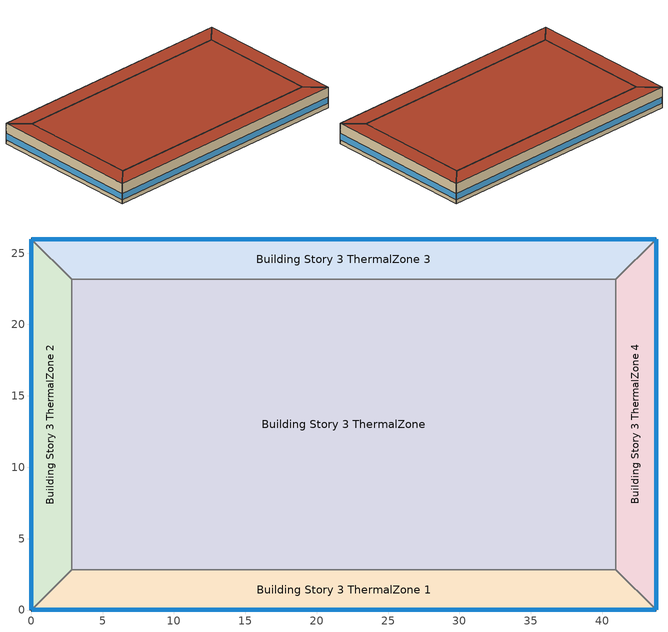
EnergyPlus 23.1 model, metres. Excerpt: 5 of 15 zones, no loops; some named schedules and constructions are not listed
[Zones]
Building Story 3 ThermalZone
 floor adiabatic (Typical Interior Ceiling): 40.97,2.83 2.83,2.83 2.83,23.16 40.97,23.16 z7.2
 wall adiabatic (Typical Interior Wall): 2.83,2.83 40.97,2.83 40.97,23.16 2.83,23.16 2.83,2.83 z7.2:10.8
 roof outside (Typical IEAD Roof R-31.25): 40.97,23.16 2.83,23.16 2.83,2.83 40.97,2.83 z10.8
Building Story 3 ThermalZone 1
 floor adiabatic (Typical Interior Ceiling): 43.79,0 0,0 2.83,2.83 40.97,2.83 z7.2
 wall outside (Typical Insulated Steel Framed Exterior Wall R-20.41): 0,0 43.79,0 z7.2:10.8
 wall adiabatic (Typical Interior Wall): 43.79,0 40.97,2.83 2.83,2.83 0,0 z7.2:10.8
 window (U 0.48 SHGC 0.40 Dbl Ref-D Clr 6mm/13mm): 0.03,0 43.77,0 z7.96:9.04
 roof outside (Typical IEAD Roof R-31.25): 40.97,2.83 2.83,2.83 0,0 43.79,0 z10.8
Building Story 3 ThermalZone 2
 floor adiabatic (Typical Interior Ceiling): 0,0 0,25.99 2.83,23.16 2.83,2.83 z7.2
 wall outside (Typical Insulated Steel Framed Exterior Wall R-20.41): 0,25.99 0,0 z7.2:10.8
 wall adiabatic (Typical Interior Wall): 0,0 2.83,2.83 2.83,23.16 0,25.99 z7.2:10.8
 window (U 0.48 SHGC 0.40 Dbl Ref-D Clr 6mm/13mm): 0,25.96 0,0.03 z7.96:9.04
 roof outside (Typical IEAD Roof R-31.25): 2.83,2.83 2.83,23.16 0,25.99 0,0 z10.8
Building Story 3 ThermalZone 3
 floor adiabatic (Typical Interior Ceiling): 0,25.99 43.79,25.99 40.97,23.16 2.83,23.16 z7.2
 wall outside (Typical Insulated Steel Framed Exterior Wall R-20.41): 43.79,25.99 0,25.99 z7.2:10.8
 wall adiabatic (Typical Interior Wall): 0,25.99 2.83,23.16 40.97,23.16 43.79,25.99 z7.2:10.8
 window (U 0.48 SHGC 0.40 Dbl Ref-D Clr 6mm/13mm): 43.77,25.99 0.03,25.99 z7.96:9.04
 roof outside (Typical IEAD Roof R-31.25): 2.83,23.16 40.97,23.16 43.79,25.99 0,25.99 z10.8
Building Story 3 ThermalZone 4
 floor adiabatic (Typical Interior Ceiling): 43.79,25.99 43.79,0 40.97,2.83 40.97,23.16 z7.2
 wall outside (Typical Insulated Steel Framed Exterior Wall R-20.41): 43.79,0 43.79,25.99 z7.2:10.8
 wall adiabatic (Typical Interior Wall): 43.79,25.99 40.97,23.16 40.97,2.83 43.79,0 z7.2:10.8
 window (U 0.48 SHGC 0.40 Dbl Ref-D Clr 6mm/13mm): 43.79,0.03 43.79,25.96 z7.96:9.04
 roof outside (Typical IEAD Roof R-31.25): 40.97,23.16 40.97,2.83 43.79,0 43.79,25.99 z10.8
[Schedule:Week:Daily]
SchoolSecondary BLDG_LIGHT_BATH_SCH_2013 Week Rule - Jan1-Jan1: SchoolSecondary BLDG_LIGHT_BATH_SCH_2013 Wknd Day, SchoolSecondary BLDG_LIGHT_BATH_SCH_2013 Wknd Day, SchoolSecondary BLDG_LIGHT_BATH_SCH_2013 Wknd Day, SchoolSecondary BLDG_LIGHT_BATH_SCH_2013 Wknd Day, SchoolSecondary BLDG_LIGHT_BATH_SCH_2013 Wknd Day, SchoolSecondary BLDG_LIGHT_BATH_SCH_2013 Wknd Day, SchoolSecondary BLDG_LIGHT_BATH_SCH_2013 Wknd Day, SchoolSecondary BLDG_LIGHT_BATH_SCH_2013 Default, SchoolSecondary BLDG_LIGHT_BATH_SCH_2013 Summer Design Day, SchoolSecondary BLDG_LIGHT_BATH_SCH_2013 Winter Design Day, SchoolSecondary BLDG_LIGHT_BATH_SCH_2013 Default, SchoolSecondary BLDG_LIGHT_BATH_SCH_2013 Default
SchoolSecondary BLDG_LIGHT_BATH_SCH_2013 Week Rule - Jan2-Jun25: SchoolSecondary BLDG_LIGHT_BATH_SCH_2013 Wknd Day, SchoolSecondary BLDG_LIGHT_BATH_SCH_2013 Wkdy Day, SchoolSecondary BLDG_LIGHT_BATH_SCH_2013 Wkdy Day, SchoolSecondary BLDG_LIGHT_BATH_SCH_2013 Wkdy Day, SchoolSecondary BLDG_LIGHT_BATH_SCH_2013 Wkdy Day, SchoolSecondary BLDG_LIGHT_BATH_SCH_2013 Wkdy Day, SchoolSecondary BLDG_LIGHT_BATH_SCH_2013 Wknd Day, SchoolSecondary BLDG_LIGHT_BATH_SCH_2013 Default, SchoolSecondary BLDG_LIGHT_BATH_SCH_2013 Summer Design Day, SchoolSecondary BLDG_LIGHT_BATH_SCH_2013 Winter Design Day, SchoolSecondary BLDG_LIGHT_BATH_SCH_2013 Default, SchoolSecondary BLDG_LIGHT_BATH_SCH_2013 Default
SchoolSecondary BLDG_LIGHT_BATH_SCH_2013 Week Rule - Jun26-Jul2: SchoolSecondary BLDG_LIGHT_BATH_SCH_2013 Wknd Day, SchoolSecondary BLDG_LIGHT_BATH_SCH_2013 Wkdy Day, SchoolSecondary BLDG_LIGHT_BATH_SCH_2013 Wkdy Day, SchoolSecondary BLDG_LIGHT_BATH_SCH_2013 Wkdy Day, SchoolSecondary BLDG_LIGHT_BATH_SCH_2013 Wkdy Day, SchoolSecondary BLDG_LIGHT_BATH_SCH_2013 Wkdy Day 1, SchoolSecondary BLDG_LIGHT_BATH_SCH_2013 Wknd Day 1, SchoolSecondary BLDG_LIGHT_BATH_SCH_2013 Default, SchoolSecondary BLDG_LIGHT_BATH_SCH_2013 Summer Design Day, SchoolSecondary BLDG_LIGHT_BATH_SCH_2013 Winter Design Day, SchoolSecondary BLDG_LIGHT_BATH_SCH_2013 Default, SchoolSecondary BLDG_LIGHT_BATH_SCH_2013 Default
SchoolSecondary BLDG_LIGHT_BATH_SCH_2013 Week Rule - Jul3-Aug27: SchoolSecondary BLDG_LIGHT_BATH_SCH_2013 Wknd Day 1, SchoolSecondary BLDG_LIGHT_BATH_SCH_2013 Wkdy Day 1, SchoolSecondary BLDG_LIGHT_BATH_SCH_2013 Wkdy Day 1, SchoolSecondary BLDG_LIGHT_BATH_SCH_2013 Wkdy Day 1, SchoolSecondary BLDG_LIGHT_BATH_SCH_2013 Wkdy Day 1, SchoolSecondary BLDG_LIGHT_BATH_SCH_2013 Wkdy Day 1, SchoolSecondary BLDG_LIGHT_BATH_SCH_2013 Wknd Day 1, SchoolSecondary BLDG_LIGHT_BATH_SCH_2013 Default, SchoolSecondary BLDG_LIGHT_BATH_SCH_2013 Summer Design Day, SchoolSecondary BLDG_LIGHT_BATH_SCH_2013 Winter Design Day, SchoolSecondary BLDG_LIGHT_BATH_SCH_2013 Default, SchoolSecondary BLDG_LIGHT_BATH_SCH_2013 Default
SchoolSecondary BLDG_LIGHT_BATH_SCH_2013 Week Rule - Aug28-Sep3: SchoolSecondary BLDG_LIGHT_BATH_SCH_2013 Wknd Day 1, SchoolSecondary BLDG_LIGHT_BATH_SCH_2013 Wkdy Day 1, SchoolSecondary BLDG_LIGHT_BATH_SCH_2013 Wkdy Day 1, SchoolSecondary BLDG_LIGHT_BATH_SCH_2013 Wkdy Day 1, SchoolSecondary BLDG_LIGHT_BATH_SCH_2013 Wkdy Day 2, SchoolSecondary BLDG_LIGHT_BATH_SCH_2013 Wkdy Day 2, SchoolSecondary BLDG_LIGHT_BATH_SCH_2013 Default, SchoolSecondary BLDG_LIGHT_BATH_SCH_2013 Default, SchoolSecondary BLDG_LIGHT_BATH_SCH_2013 Summer Design Day, SchoolSecondary BLDG_LIGHT_BATH_SCH_2013 Winter Design Day, SchoolSecondary BLDG_LIGHT_BATH_SCH_2013 Default, SchoolSecondary BLDG_LIGHT_BATH_SCH_2013 Default
SchoolSecondary BLDG_LIGHT_BATH_SCH_2013 Week Rule - Sep4-Dec31: SchoolSecondary BLDG_LIGHT_BATH_SCH_2013 Default, SchoolSecondary BLDG_LIGHT_BATH_SCH_2013 Wkdy Day 2, SchoolSecondary BLDG_LIGHT_BATH_SCH_2013 Wkdy Day 2, SchoolSecondary BLDG_LIGHT_BATH_SCH_2013 Wkdy Day 2, SchoolSecondary BLDG_LIGHT_BATH_SCH_2013 Wkdy Day 2, SchoolSecondary BLDG_LIGHT_BATH_SCH_2013 Wkdy Day 2, SchoolSecondary BLDG_LIGHT_BATH_SCH_2013 Default, SchoolSecondary BLDG_LIGHT_BATH_SCH_2013 Default, SchoolSecondary BLDG_LIGHT_BATH_SCH_2013 Summer Design Day, SchoolSecondary BLDG_LIGHT_BATH_SCH_2013 Winter Design Day, SchoolSecondary BLDG_LIGHT_BATH_SCH_2013 Default, SchoolSecondary BLDG_LIGHT_BATH_SCH_2013 Default
SchoolSecondary BLDG_OCC_SCH_Auditorium Week Rule - Jan1-Jan1: SchoolSecondary BLDG_OCC_SCH_Auditorium Wknd Day, SchoolSecondary BLDG_OCC_SCH_Auditorium Wknd Day, SchoolSecondary BLDG_OCC_SCH_Auditorium Wknd Day, SchoolSecondary BLDG_OCC_SCH_Auditorium Wknd Day, SchoolSecondary BLDG_OCC_SCH_Auditorium Wknd Day, SchoolSecondary BLDG_OCC_SCH_Auditorium Wknd Day, SchoolSecondary BLDG_OCC_SCH_Auditorium Wknd Day, SchoolSecondary BLDG_OCC_SCH_Auditorium Default, SchoolSecondary BLDG_OCC_SCH_Auditorium Summer Design Day, SchoolSecondary BLDG_OCC_SCH_Auditorium Winter Design Day, SchoolSecondary BLDG_OCC_SCH_Auditorium Default, SchoolSecondary BLDG_OCC_SCH_Auditorium Default
SchoolSecondary BLDG_OCC_SCH_Auditorium Week Rule - Jan2-Jun25: SchoolSecondary BLDG_OCC_SCH_Auditorium Wknd Day, SchoolSecondary BLDG_OCC_SCH_Auditorium Wkdy|SmrDsn Day, SchoolSecondary BLDG_OCC_SCH_Auditorium Wkdy|SmrDsn Day, SchoolSecondary BLDG_OCC_SCH_Auditorium Wkdy|SmrDsn Day, SchoolSecondary BLDG_OCC_SCH_Auditorium Wkdy|SmrDsn Day, SchoolSecondary BLDG_OCC_SCH_Auditorium Wkdy|SmrDsn Day, SchoolSecondary BLDG_OCC_SCH_Auditorium Wknd Day, SchoolSecondary BLDG_OCC_SCH_Auditorium Default, SchoolSecondary BLDG_OCC_SCH_Auditorium Summer Design Day, SchoolSecondary BLDG_OCC_SCH_Auditorium Winter Design Day, SchoolSecondary BLDG_OCC_SCH_Auditorium Default, SchoolSecondary BLDG_OCC_SCH_Auditorium Default
SchoolSecondary BLDG_OCC_SCH_Auditorium Week Rule - Jun26-Jul2: SchoolSecondary BLDG_OCC_SCH_Auditorium Wknd Day, SchoolSecondary BLDG_OCC_SCH_Auditorium Wkdy|SmrDsn Day, SchoolSecondary BLDG_OCC_SCH_Auditorium Wkdy|SmrDsn Day, SchoolSecondary BLDG_OCC_SCH_Auditorium Wkdy|SmrDsn Day, SchoolSecondary BLDG_OCC_SCH_Auditorium Wkdy|SmrDsn Day, SchoolSecondary BLDG_OCC_SCH_Auditorium Wkdy|SmrDsn Day 1, SchoolSecondary BLDG_OCC_SCH_Auditorium Wknd Day 1, SchoolSecondary BLDG_OCC_SCH_Auditorium Default, SchoolSecondary BLDG_OCC_SCH_Auditorium Summer Design Day, SchoolSecondary BLDG_OCC_SCH_Auditorium Winter Design Day, SchoolSecondary BLDG_OCC_SCH_Auditorium Default, SchoolSecondary BLDG_OCC_SCH_Auditorium Default
SchoolSecondary BLDG_OCC_SCH_Auditorium Week Rule - Jul3-Aug27: SchoolSecondary BLDG_OCC_SCH_Auditorium Wknd Day 1, SchoolSecondary BLDG_OCC_SCH_Auditorium Wkdy|SmrDsn Day 1, SchoolSecondary BLDG_OCC_SCH_Auditorium Wkdy|SmrDsn Day 1, SchoolSecondary BLDG_OCC_SCH_Auditorium Wkdy|SmrDsn Day 1, SchoolSecondary BLDG_OCC_SCH_Auditorium Wkdy|SmrDsn Day 1, SchoolSecondary BLDG_OCC_SCH_Auditorium Wkdy|SmrDsn Day 1, SchoolSecondary BLDG_OCC_SCH_Auditorium Wknd Day 1, SchoolSecondary BLDG_OCC_SCH_Auditorium Default, SchoolSecondary BLDG_OCC_SCH_Auditorium Summer Design Day, SchoolSecondary BLDG_OCC_SCH_Auditorium Winter Design Day, SchoolSecondary BLDG_OCC_SCH_Auditorium Default, SchoolSecondary BLDG_OCC_SCH_Auditorium Default
SchoolSecondary BLDG_OCC_SCH_Auditorium Week Rule - Aug28-Sep3: SchoolSecondary BLDG_OCC_SCH_Auditorium Wknd Day 1, SchoolSecondary BLDG_OCC_SCH_Auditorium Wkdy|SmrDsn Day 1, SchoolSecondary BLDG_OCC_SCH_Auditorium Wkdy|SmrDsn Day 1, SchoolSecondary BLDG_OCC_SCH_Auditorium Wkdy|SmrDsn Day 1, SchoolSecondary BLDG_OCC_SCH_Auditorium Wkdy|SmrDsn Day 2, SchoolSecondary BLDG_OCC_SCH_Auditorium Wkdy|SmrDsn Day 2, SchoolSecondary BLDG_OCC_SCH_Auditorium Default, SchoolSecondary BLDG_OCC_SCH_Auditorium Default, SchoolSecondary BLDG_OCC_SCH_Auditorium Summer Design Day, SchoolSecondary BLDG_OCC_SCH_Auditorium Winter Design Day, SchoolSecondary BLDG_OCC_SCH_Auditorium Default, SchoolSecondary BLDG_OCC_SCH_Auditorium Default
SchoolSecondary BLDG_OCC_SCH_Auditorium Week Rule - Sep4-Dec31: SchoolSecondary BLDG_OCC_SCH_Auditorium Default, SchoolSecondary BLDG_OCC_SCH_Auditorium Wkdy|SmrDsn Day 2, SchoolSecondary BLDG_OCC_SCH_Auditorium Wkdy|SmrDsn Day 2, SchoolSecondary BLDG_OCC_SCH_Auditorium Wkdy|SmrDsn Day 2, SchoolSecondary BLDG_OCC_SCH_Auditorium Wkdy|SmrDsn Day 2, SchoolSecondary BLDG_OCC_SCH_Auditorium Wkdy|SmrDsn Day 2, SchoolSecondary BLDG_OCC_SCH_Auditorium Default, SchoolSecondary BLDG_OCC_SCH_Auditorium Default, SchoolSecondary BLDG_OCC_SCH_Auditorium Summer Design Day, SchoolSecondary BLDG_OCC_SCH_Auditorium Winter Design Day, SchoolSecondary BLDG_OCC_SCH_Auditorium Default, SchoolSecondary BLDG_OCC_SCH_Auditorium Default
SchoolSecondary ACTIVITY_SCH Week Rule - Jan1-Dec31: SchoolSecondary ACTIVITY_SCH Default, SchoolSecondary ACTIVITY_SCH Default, SchoolSecondary ACTIVITY_SCH Default, SchoolSecondary ACTIVITY_SCH Default, SchoolSecondary ACTIVITY_SCH Default, SchoolSecondary ACTIVITY_SCH Default, SchoolSecondary ACTIVITY_SCH Default, SchoolSecondary ACTIVITY_SCH Default, SchoolSecondary ACTIVITY_SCH Summer Design Day, SchoolSecondary ACTIVITY_SCH Winter Design Day, SchoolSecondary ACTIVITY_SCH Default, SchoolSecondary ACTIVITY_SCH Default
SchoolSecondary BLDG_OCC_SCH_Cafeteria Week Rule - Jan1-Jan1: SchoolSecondary BLDG_OCC_SCH_Cafeteria Wknd Day, SchoolSecondary BLDG_OCC_SCH_Cafeteria Wknd Day, SchoolSecondary BLDG_OCC_SCH_Cafeteria Wknd Day, SchoolSecondary BLDG_OCC_SCH_Cafeteria Wknd Day, SchoolSecondary BLDG_OCC_SCH_Cafeteria Wknd Day, SchoolSecondary BLDG_OCC_SCH_Cafeteria Wknd Day, SchoolSecondary BLDG_OCC_SCH_Cafeteria Wknd Day, SchoolSecondary BLDG_OCC_SCH_Cafeteria Default, SchoolSecondary BLDG_OCC_SCH_Cafeteria Summer Design Day, SchoolSecondary BLDG_OCC_SCH_Cafeteria Winter Design Day, SchoolSecondary BLDG_OCC_SCH_Cafeteria Default, SchoolSecondary BLDG_OCC_SCH_Cafeteria Default
SchoolSecondary BLDG_OCC_SCH_Cafeteria Week Rule - Jan2-Jun25: SchoolSecondary BLDG_OCC_SCH_Cafeteria Wknd Day, SchoolSecondary BLDG_OCC_SCH_Cafeteria Wkdy|SmrDsn Day, SchoolSecondary BLDG_OCC_SCH_Cafeteria Wkdy|SmrDsn Day, SchoolSecondary BLDG_OCC_SCH_Cafeteria Wkdy|SmrDsn Day, SchoolSecondary BLDG_OCC_SCH_Cafeteria Wkdy|SmrDsn Day, SchoolSecondary BLDG_OCC_SCH_Cafeteria Wkdy|SmrDsn Day, SchoolSecondary BLDG_OCC_SCH_Cafeteria Wknd Day, SchoolSecondary BLDG_OCC_SCH_Cafeteria Default, SchoolSecondary BLDG_OCC_SCH_Cafeteria Summer Design Day, SchoolSecondary BLDG_OCC_SCH_Cafeteria Winter Design Day, SchoolSecondary BLDG_OCC_SCH_Cafeteria Default, SchoolSecondary BLDG_OCC_SCH_Cafeteria Default
SchoolSecondary BLDG_OCC_SCH_Cafeteria Week Rule - Jun26-Jul2: SchoolSecondary BLDG_OCC_SCH_Cafeteria Wknd Day, SchoolSecondary BLDG_OCC_SCH_Cafeteria Wkdy|SmrDsn Day, SchoolSecondary BLDG_OCC_SCH_Cafeteria Wkdy|SmrDsn Day, SchoolSecondary BLDG_OCC_SCH_Cafeteria Wkdy|SmrDsn Day, SchoolSecondary BLDG_OCC_SCH_Cafeteria Wkdy|SmrDsn Day, SchoolSecondary BLDG_OCC_SCH_Cafeteria Wkdy|SmrDsn Day 1, SchoolSecondary BLDG_OCC_SCH_Cafeteria Wknd Day 1, SchoolSecondary BLDG_OCC_SCH_Cafeteria Default, SchoolSecondary BLDG_OCC_SCH_Cafeteria Summer Design Day, SchoolSecondary BLDG_OCC_SCH_Cafeteria Winter Design Day, SchoolSecondary BLDG_OCC_SCH_Cafeteria Default, SchoolSecondary BLDG_OCC_SCH_Cafeteria Default
SchoolSecondary BLDG_OCC_SCH_Cafeteria Week Rule - Jul3-Aug27: SchoolSecondary BLDG_OCC_SCH_Cafeteria Wknd Day 1, SchoolSecondary BLDG_OCC_SCH_Cafeteria Wkdy|SmrDsn Day 1, SchoolSecondary BLDG_OCC_SCH_Cafeteria Wkdy|SmrDsn Day 1, SchoolSecondary BLDG_OCC_SCH_Cafeteria Wkdy|SmrDsn Day 1, SchoolSecondary BLDG_OCC_SCH_Cafeteria Wkdy|SmrDsn Day 1, SchoolSecondary BLDG_OCC_SCH_Cafeteria Wkdy|SmrDsn Day 1, SchoolSecondary BLDG_OCC_SCH_Cafeteria Wknd Day 1, SchoolSecondary BLDG_OCC_SCH_Cafeteria Default, SchoolSecondary BLDG_OCC_SCH_Cafeteria Summer Design Day, SchoolSecondary BLDG_OCC_SCH_Cafeteria Winter Design Day, SchoolSecondary BLDG_OCC_SCH_Cafeteria Default, SchoolSecondary BLDG_OCC_SCH_Cafeteria Default
SchoolSecondary BLDG_OCC_SCH_Cafeteria Week Rule - Aug28-Sep3: SchoolSecondary BLDG_OCC_SCH_Cafeteria Wknd Day 1, SchoolSecondary BLDG_OCC_SCH_Cafeteria Wkdy|SmrDsn Day 1, SchoolSecondary BLDG_OCC_SCH_Cafeteria Wkdy|SmrDsn Day 1, SchoolSecondary BLDG_OCC_SCH_Cafeteria Wkdy|SmrDsn Day 1, SchoolSecondary BLDG_OCC_SCH_Cafeteria Wkdy|SmrDsn Day 2, SchoolSecondary BLDG_OCC_SCH_Cafeteria Wkdy|SmrDsn Day 2, SchoolSecondary BLDG_OCC_SCH_Cafeteria Default, SchoolSecondary BLDG_OCC_SCH_Cafeteria Default, SchoolSecondary BLDG_OCC_SCH_Cafeteria Summer Design Day, SchoolSecondary BLDG_OCC_SCH_Cafeteria Winter Design Day, SchoolSecondary BLDG_OCC_SCH_Cafeteria Default, SchoolSecondary BLDG_OCC_SCH_Cafeteria Default
SchoolSecondary BLDG_OCC_SCH_Cafeteria Week Rule - Sep4-Dec31: SchoolSecondary BLDG_OCC_SCH_Cafeteria Default, SchoolSecondary BLDG_OCC_SCH_Cafeteria Wkdy|SmrDsn Day 2, SchoolSecondary BLDG_OCC_SCH_Cafeteria Wkdy|SmrDsn Day 2, SchoolSecondary BLDG_OCC_SCH_Cafeteria Wkdy|SmrDsn Day 2, SchoolSecondary BLDG_OCC_SCH_Cafeteria Wkdy|SmrDsn Day 2, SchoolSecondary BLDG_OCC_SCH_Cafeteria Wkdy|SmrDsn Day 2, SchoolSecondary BLDG_OCC_SCH_Cafeteria Default, SchoolSecondary BLDG_OCC_SCH_Cafeteria Default, SchoolSecondary BLDG_OCC_SCH_Cafeteria Summer Design Day, SchoolSecondary BLDG_OCC_SCH_Cafeteria Winter Design Day, SchoolSecondary BLDG_OCC_SCH_Cafeteria Default, SchoolSecondary BLDG_OCC_SCH_Cafeteria Default
SchoolSecondary BLDG_OCC_SCH Week Rule - Jan1-Jan1: SchoolSecondary BLDG_OCC_SCH Wknd Day, SchoolSecondary BLDG_OCC_SCH Wknd Day, SchoolSecondary BLDG_OCC_SCH Wknd Day, SchoolSecondary BLDG_OCC_SCH Wknd Day, SchoolSecondary BLDG_OCC_SCH Wknd Day, SchoolSecondary BLDG_OCC_SCH Wknd Day, SchoolSecondary BLDG_OCC_SCH Wknd Day, SchoolSecondary BLDG_OCC_SCH Default, SchoolSecondary BLDG_OCC_SCH Summer Design Day, SchoolSecondary BLDG_OCC_SCH Winter Design Day, SchoolSecondary BLDG_OCC_SCH Default, SchoolSecondary BLDG_OCC_SCH Default
SchoolSecondary BLDG_OCC_SCH Week Rule - Jan2-Jun11: SchoolSecondary BLDG_OCC_SCH Wknd Day, SchoolSecondary BLDG_OCC_SCH Wkdy|SmrDsn Day, SchoolSecondary BLDG_OCC_SCH Wkdy|SmrDsn Day, SchoolSecondary BLDG_OCC_SCH Wkdy|SmrDsn Day, SchoolSecondary BLDG_OCC_SCH Wkdy|SmrDsn Day, SchoolSecondary BLDG_OCC_SCH Wkdy|SmrDsn Day, SchoolSecondary BLDG_OCC_SCH Wknd Day, SchoolSecondary BLDG_OCC_SCH Default, SchoolSecondary BLDG_OCC_SCH Summer Design Day, SchoolSecondary BLDG_OCC_SCH Winter Design Day, SchoolSecondary BLDG_OCC_SCH Default, SchoolSecondary BLDG_OCC_SCH Default
SchoolSecondary BLDG_OCC_SCH Week Rule - Jun12-Jun18: SchoolSecondary BLDG_OCC_SCH Wknd Day, SchoolSecondary BLDG_OCC_SCH Wkdy|SmrDsn Day, SchoolSecondary BLDG_OCC_SCH Wkdy|SmrDsn Day, SchoolSecondary BLDG_OCC_SCH Wkdy|SmrDsn Day, SchoolSecondary BLDG_OCC_SCH Wkdy|SmrDsn Day 1, SchoolSecondary BLDG_OCC_SCH Wkdy|SmrDsn Day 1, SchoolSecondary BLDG_OCC_SCH Wknd Day 1, SchoolSecondary BLDG_OCC_SCH Default, SchoolSecondary BLDG_OCC_SCH Summer Design Day, SchoolSecondary BLDG_OCC_SCH Winter Design Day, SchoolSecondary BLDG_OCC_SCH Default, SchoolSecondary BLDG_OCC_SCH Default
SchoolSecondary BLDG_OCC_SCH Week Rule - Jun19-Sep10: SchoolSecondary BLDG_OCC_SCH Wknd Day 1, SchoolSecondary BLDG_OCC_SCH Wkdy|SmrDsn Day 1, SchoolSecondary BLDG_OCC_SCH Wkdy|SmrDsn Day 1, SchoolSecondary BLDG_OCC_SCH Wkdy|SmrDsn Day 1, SchoolSecondary BLDG_OCC_SCH Wkdy|SmrDsn Day 1, SchoolSecondary BLDG_OCC_SCH Wkdy|SmrDsn Day 1, SchoolSecondary BLDG_OCC_SCH Wknd Day 1, SchoolSecondary BLDG_OCC_SCH Default, SchoolSecondary BLDG_OCC_SCH Summer Design Day, SchoolSecondary BLDG_OCC_SCH Winter Design Day, SchoolSecondary BLDG_OCC_SCH Default, SchoolSecondary BLDG_OCC_SCH Default
SchoolSecondary BLDG_OCC_SCH Week Rule - Sep11-Sep17: SchoolSecondary BLDG_OCC_SCH Wknd Day 1, SchoolSecondary BLDG_OCC_SCH Wkdy|SmrDsn Day 1, SchoolSecondary BLDG_OCC_SCH Wkdy|SmrDsn Day 1, SchoolSecondary BLDG_OCC_SCH Wkdy|SmrDsn Day 1, SchoolSecondary BLDG_OCC_SCH Wkdy|SmrDsn Day 1, SchoolSecondary BLDG_OCC_SCH Wkdy|SmrDsn Day 2, SchoolSecondary BLDG_OCC_SCH Default, SchoolSecondary BLDG_OCC_SCH Default, SchoolSecondary BLDG_OCC_SCH Summer Design Day, SchoolSecondary BLDG_OCC_SCH Winter Design Day, SchoolSecondary BLDG_OCC_SCH Default, SchoolSecondary BLDG_OCC_SCH Default
SchoolSecondary BLDG_OCC_SCH Week Rule - Sep18-Dec31: SchoolSecondary BLDG_OCC_SCH Default, SchoolSecondary BLDG_OCC_SCH Wkdy|SmrDsn Day 2, SchoolSecondary BLDG_OCC_SCH Wkdy|SmrDsn Day 2, SchoolSecondary BLDG_OCC_SCH Wkdy|SmrDsn Day 2, SchoolSecondary BLDG_OCC_SCH Wkdy|SmrDsn Day 2, SchoolSecondary BLDG_OCC_SCH Wkdy|SmrDsn Day 2, SchoolSecondary BLDG_OCC_SCH Default, SchoolSecondary BLDG_OCC_SCH Default, SchoolSecondary BLDG_OCC_SCH Summer Design Day, SchoolSecondary BLDG_OCC_SCH Winter Design Day, SchoolSecondary BLDG_OCC_SCH Default, SchoolSecondary BLDG_OCC_SCH Default
SchoolSecondary BLDG_OCC_SCH_Extend Week Rule - Jan1-Jan1: SchoolSecondary BLDG_OCC_SCH_Extend Wknd Day, SchoolSecondary BLDG_OCC_SCH_Extend Wknd Day, SchoolSecondary BLDG_OCC_SCH_Extend Wknd Day, SchoolSecondary BLDG_OCC_SCH_Extend Wknd Day, SchoolSecondary BLDG_OCC_SCH_Extend Wknd Day, SchoolSecondary BLDG_OCC_SCH_Extend Wknd Day, SchoolSecondary BLDG_OCC_SCH_Extend Wknd Day, SchoolSecondary BLDG_OCC_SCH_Extend Default, SchoolSecondary BLDG_OCC_SCH_Extend Summer Design Day, SchoolSecondary BLDG_OCC_SCH_Extend Winter Design Day, SchoolSecondary BLDG_OCC_SCH_Extend Default, SchoolSecondary BLDG_OCC_SCH_Extend Default
SchoolSecondary BLDG_OCC_SCH_Extend Week Rule - Jan2-Jun25: SchoolSecondary BLDG_OCC_SCH_Extend Wknd Day, SchoolSecondary BLDG_OCC_SCH_Extend Wkdy|SmrDsn Day, SchoolSecondary BLDG_OCC_SCH_Extend Wkdy|SmrDsn Day, SchoolSecondary BLDG_OCC_SCH_Extend Wkdy|SmrDsn Day, SchoolSecondary BLDG_OCC_SCH_Extend Wkdy|SmrDsn Day, SchoolSecondary BLDG_OCC_SCH_Extend Wkdy|SmrDsn Day, SchoolSecondary BLDG_OCC_SCH_Extend Wknd Day, SchoolSecondary BLDG_OCC_SCH_Extend Default, SchoolSecondary BLDG_OCC_SCH_Extend Summer Design Day, SchoolSecondary BLDG_OCC_SCH_Extend Winter Design Day, SchoolSecondary BLDG_OCC_SCH_Extend Default, SchoolSecondary BLDG_OCC_SCH_Extend Default
SchoolSecondary BLDG_OCC_SCH_Extend Week Rule - Jun26-Jul2: SchoolSecondary BLDG_OCC_SCH_Extend Wknd Day, SchoolSecondary BLDG_OCC_SCH_Extend Wkdy|SmrDsn Day, SchoolSecondary BLDG_OCC_SCH_Extend Wkdy|SmrDsn Day, SchoolSecondary BLDG_OCC_SCH_Extend Wkdy|SmrDsn Day, SchoolSecondary BLDG_OCC_SCH_Extend Wkdy|SmrDsn Day, SchoolSecondary BLDG_OCC_SCH_Extend Wkdy|SmrDsn Day 1, SchoolSecondary BLDG_OCC_SCH_Extend Wknd Day 1, SchoolSecondary BLDG_OCC_SCH_Extend Default, SchoolSecondary BLDG_OCC_SCH_Extend Summer Design Day, SchoolSecondary BLDG_OCC_SCH_Extend Winter Design Day, SchoolSecondary BLDG_OCC_SCH_Extend Default, SchoolSecondary BLDG_OCC_SCH_Extend Default
SchoolSecondary BLDG_OCC_SCH_Extend Week Rule - Jul3-Aug27: SchoolSecondary BLDG_OCC_SCH_Extend Wknd Day 1, SchoolSecondary BLDG_OCC_SCH_Extend Wkdy|SmrDsn Day 1, SchoolSecondary BLDG_OCC_SCH_Extend Wkdy|SmrDsn Day 1, SchoolSecondary BLDG_OCC_SCH_Extend Wkdy|SmrDsn Day 1, SchoolSecondary BLDG_OCC_SCH_Extend Wkdy|SmrDsn Day 1, SchoolSecondary BLDG_OCC_SCH_Extend Wkdy|SmrDsn Day 1, SchoolSecondary BLDG_OCC_SCH_Extend Wknd Day 1, SchoolSecondary BLDG_OCC_SCH_Extend Default, SchoolSecondary BLDG_OCC_SCH_Extend Summer Design Day, SchoolSecondary BLDG_OCC_SCH_Extend Winter Design Day, SchoolSecondary BLDG_OCC_SCH_Extend Default, SchoolSecondary BLDG_OCC_SCH_Extend Default
SchoolSecondary BLDG_OCC_SCH_Extend Week Rule - Aug28-Sep3: SchoolSecondary BLDG_OCC_SCH_Extend Wknd Day 1, SchoolSecondary BLDG_OCC_SCH_Extend Wkdy|SmrDsn Day 1, SchoolSecondary BLDG_OCC_SCH_Extend Wkdy|SmrDsn Day 1, SchoolSecondary BLDG_OCC_SCH_Extend Wkdy|SmrDsn Day 1, SchoolSecondary BLDG_OCC_SCH_Extend Wkdy|SmrDsn Day 2, SchoolSecondary BLDG_OCC_SCH_Extend Wkdy|SmrDsn Day 2, SchoolSecondary BLDG_OCC_SCH_Extend Default, SchoolSecondary BLDG_OCC_SCH_Extend Default, SchoolSecondary BLDG_OCC_SCH_Extend Summer Design Day, SchoolSecondary BLDG_OCC_SCH_Extend Winter Design Day, SchoolSecondary BLDG_OCC_SCH_Extend Default, SchoolSecondary BLDG_OCC_SCH_Extend Default
SchoolSecondary BLDG_OCC_SCH_Extend Week Rule - Sep4-Dec31: SchoolSecondary BLDG_OCC_SCH_Extend Default, SchoolSecondary BLDG_OCC_SCH_Extend Wkdy|SmrDsn Day 2, SchoolSecondary BLDG_OCC_SCH_Extend Wkdy|SmrDsn Day 2, SchoolSecondary BLDG_OCC_SCH_Extend Wkdy|SmrDsn Day 2, SchoolSecondary BLDG_OCC_SCH_Extend Wkdy|SmrDsn Day 2, SchoolSecondary BLDG_OCC_SCH_Extend Wkdy|SmrDsn Day 2, SchoolSecondary BLDG_OCC_SCH_Extend Default, SchoolSecondary BLDG_OCC_SCH_Extend Default, SchoolSecondary BLDG_OCC_SCH_Extend Summer Design Day, SchoolSecondary BLDG_OCC_SCH_Extend Winter Design Day, SchoolSecondary BLDG_OCC_SCH_Extend Default, SchoolSecondary BLDG_OCC_SCH_Extend Default
SchoolSecondary BLDG_OCC_SCH_Gym Week Rule - Jan1-Jan1: SchoolSecondary BLDG_OCC_SCH_Gym Wknd Day, SchoolSecondary BLDG_OCC_SCH_Gym Wknd Day, SchoolSecondary BLDG_OCC_SCH_Gym Wknd Day, SchoolSecondary BLDG_OCC_SCH_Gym Wknd Day, SchoolSecondary BLDG_OCC_SCH_Gym Wknd Day, SchoolSecondary BLDG_OCC_SCH_Gym Wknd Day, SchoolSecondary BLDG_OCC_SCH_Gym Wknd Day, SchoolSecondary BLDG_OCC_SCH_Gym Default, SchoolSecondary BLDG_OCC_SCH_Gym Summer Design Day, SchoolSecondary BLDG_OCC_SCH_Gym Winter Design Day, SchoolSecondary BLDG_OCC_SCH_Gym Default, SchoolSecondary BLDG_OCC_SCH_Gym Default
SchoolSecondary BLDG_OCC_SCH_Gym Week Rule - Jan2-Jun25: SchoolSecondary BLDG_OCC_SCH_Gym Wknd Day, SchoolSecondary BLDG_OCC_SCH_Gym Wkdy|SmrDsn Day, SchoolSecondary BLDG_OCC_SCH_Gym Wkdy|SmrDsn Day, SchoolSecondary BLDG_OCC_SCH_Gym Wkdy|SmrDsn Day, SchoolSecondary BLDG_OCC_SCH_Gym Wkdy|SmrDsn Day, SchoolSecondary BLDG_OCC_SCH_Gym Wkdy|SmrDsn Day, SchoolSecondary BLDG_OCC_SCH_Gym Wknd Day, SchoolSecondary BLDG_OCC_SCH_Gym Default, SchoolSecondary BLDG_OCC_SCH_Gym Summer Design Day, SchoolSecondary BLDG_OCC_SCH_Gym Winter Design Day, SchoolSecondary BLDG_OCC_SCH_Gym Default, SchoolSecondary BLDG_OCC_SCH_Gym Default
SchoolSecondary BLDG_OCC_SCH_Gym Week Rule - Jun26-Jul2: SchoolSecondary BLDG_OCC_SCH_Gym Wknd Day, SchoolSecondary BLDG_OCC_SCH_Gym Wkdy|SmrDsn Day, SchoolSecondary BLDG_OCC_SCH_Gym Wkdy|SmrDsn Day, SchoolSecondary BLDG_OCC_SCH_Gym Wkdy|SmrDsn Day, SchoolSecondary BLDG_OCC_SCH_Gym Wkdy|SmrDsn Day, SchoolSecondary BLDG_OCC_SCH_Gym Wkdy|SmrDsn Day 1, SchoolSecondary BLDG_OCC_SCH_Gym Wknd Day 1, SchoolSecondary BLDG_OCC_SCH_Gym Default, SchoolSecondary BLDG_OCC_SCH_Gym Summer Design Day, SchoolSecondary BLDG_OCC_SCH_Gym Winter Design Day, SchoolSecondary BLDG_OCC_SCH_Gym Default, SchoolSecondary BLDG_OCC_SCH_Gym Default
SchoolSecondary BLDG_OCC_SCH_Gym Week Rule - Jul3-Aug27: SchoolSecondary BLDG_OCC_SCH_Gym Wknd Day 1, SchoolSecondary BLDG_OCC_SCH_Gym Wkdy|SmrDsn Day 1, SchoolSecondary BLDG_OCC_SCH_Gym Wkdy|SmrDsn Day 1, SchoolSecondary BLDG_OCC_SCH_Gym Wkdy|SmrDsn Day 1, SchoolSecondary BLDG_OCC_SCH_Gym Wkdy|SmrDsn Day 1, SchoolSecondary BLDG_OCC_SCH_Gym Wkdy|SmrDsn Day 1, SchoolSecondary BLDG_OCC_SCH_Gym Wknd Day 1, SchoolSecondary BLDG_OCC_SCH_Gym Default, SchoolSecondary BLDG_OCC_SCH_Gym Summer Design Day, SchoolSecondary BLDG_OCC_SCH_Gym Winter Design Day, SchoolSecondary BLDG_OCC_SCH_Gym Default, SchoolSecondary BLDG_OCC_SCH_Gym Default
SchoolSecondary BLDG_OCC_SCH_Gym Week Rule - Aug28-Sep3: SchoolSecondary BLDG_OCC_SCH_Gym Wknd Day 1, SchoolSecondary BLDG_OCC_SCH_Gym Wkdy|SmrDsn Day 1, SchoolSecondary BLDG_OCC_SCH_Gym Wkdy|SmrDsn Day 1, SchoolSecondary BLDG_OCC_SCH_Gym Wkdy|SmrDsn Day 1, SchoolSecondary BLDG_OCC_SCH_Gym Wkdy|SmrDsn Day 2, SchoolSecondary BLDG_OCC_SCH_Gym Wkdy|SmrDsn Day 2, SchoolSecondary BLDG_OCC_SCH_Gym Default, SchoolSecondary BLDG_OCC_SCH_Gym Default, SchoolSecondary BLDG_OCC_SCH_Gym Summer Design Day, SchoolSecondary BLDG_OCC_SCH_Gym Winter Design Day, SchoolSecondary BLDG_OCC_SCH_Gym Default, SchoolSecondary BLDG_OCC_SCH_Gym Default
SchoolSecondary BLDG_OCC_SCH_Gym Week Rule - Sep4-Dec31: SchoolSecondary BLDG_OCC_SCH_Gym Default, SchoolSecondary BLDG_OCC_SCH_Gym Wkdy|SmrDsn Day 2, SchoolSecondary BLDG_OCC_SCH_Gym Wkdy|SmrDsn Day 2, SchoolSecondary BLDG_OCC_SCH_Gym Wkdy|SmrDsn Day 2, SchoolSecondary BLDG_OCC_SCH_Gym Wkdy|SmrDsn Day 2, SchoolSecondary BLDG_OCC_SCH_Gym Wkdy|SmrDsn Day 2, SchoolSecondary BLDG_OCC_SCH_Gym Default, SchoolSecondary BLDG_OCC_SCH_Gym Default, SchoolSecondary BLDG_OCC_SCH_Gym Summer Design Day, SchoolSecondary BLDG_OCC_SCH_Gym Winter Design Day, SchoolSecondary BLDG_OCC_SCH_Gym Default, SchoolSecondary BLDG_OCC_SCH_Gym Default
SchoolSecondary BLDG_OCC_SCH_Offices Week Rule - Jan1-Jan1: SchoolSecondary BLDG_OCC_SCH_Offices Wknd Day, SchoolSecondary BLDG_OCC_SCH_Offices Wknd Day, SchoolSecondary BLDG_OCC_SCH_Offices Wknd Day, SchoolSecondary BLDG_OCC_SCH_Offices Wknd Day, SchoolSecondary BLDG_OCC_SCH_Offices Wknd Day, SchoolSecondary BLDG_OCC_SCH_Offices Wknd Day, SchoolSecondary BLDG_OCC_SCH_Offices Wknd Day, SchoolSecondary BLDG_OCC_SCH_Offices Default, SchoolSecondary BLDG_OCC_SCH_Offices Summer Design Day, SchoolSecondary BLDG_OCC_SCH_Offices Winter Design Day, SchoolSecondary BLDG_OCC_SCH_Offices Default, SchoolSecondary BLDG_OCC_SCH_Offices Default
SchoolSecondary BLDG_OCC_SCH_Offices Week Rule - Jan2-Jun25: SchoolSecondary BLDG_OCC_SCH_Offices Wknd Day, SchoolSecondary BLDG_OCC_SCH_Offices Wkdy|SmrDsn Day, SchoolSecondary BLDG_OCC_SCH_Offices Wkdy|SmrDsn Day, SchoolSecondary BLDG_OCC_SCH_Offices Wkdy|SmrDsn Day, SchoolSecondary BLDG_OCC_SCH_Offices Wkdy|SmrDsn Day, SchoolSecondary BLDG_OCC_SCH_Offices Wkdy|SmrDsn Day, SchoolSecondary BLDG_OCC_SCH_Offices Wknd Day, SchoolSecondary BLDG_OCC_SCH_Offices Default, SchoolSecondary BLDG_OCC_SCH_Offices Summer Design Day, SchoolSecondary BLDG_OCC_SCH_Offices Winter Design Day, SchoolSecondary BLDG_OCC_SCH_Offices Default, SchoolSecondary BLDG_OCC_SCH_Offices Default
SchoolSecondary BLDG_OCC_SCH_Offices Week Rule - Jun26-Jul2: SchoolSecondary BLDG_OCC_SCH_Offices Wknd Day, SchoolSecondary BLDG_OCC_SCH_Offices Wkdy|SmrDsn Day, SchoolSecondary BLDG_OCC_SCH_Offices Wkdy|SmrDsn Day, SchoolSecondary BLDG_OCC_SCH_Offices Wkdy|SmrDsn Day, SchoolSecondary BLDG_OCC_SCH_Offices Wkdy|SmrDsn Day, SchoolSecondary BLDG_OCC_SCH_Offices Wkdy|SmrDsn Day 1, SchoolSecondary BLDG_OCC_SCH_Offices Wknd Day 1, SchoolSecondary BLDG_OCC_SCH_Offices Default, SchoolSecondary BLDG_OCC_SCH_Offices Summer Design Day, SchoolSecondary BLDG_OCC_SCH_Offices Winter Design Day, SchoolSecondary BLDG_OCC_SCH_Offices Default, SchoolSecondary BLDG_OCC_SCH_Offices Default
SchoolSecondary BLDG_OCC_SCH_Offices Week Rule - Jul3-Aug27: SchoolSecondary BLDG_OCC_SCH_Offices Wknd Day 1, SchoolSecondary BLDG_OCC_SCH_Offices Wkdy|SmrDsn Day 1, SchoolSecondary BLDG_OCC_SCH_Offices Wkdy|SmrDsn Day 1, SchoolSecondary BLDG_OCC_SCH_Offices Wkdy|SmrDsn Day 1, SchoolSecondary BLDG_OCC_SCH_Offices Wkdy|SmrDsn Day 1, SchoolSecondary BLDG_OCC_SCH_Offices Wkdy|SmrDsn Day 1, SchoolSecondary BLDG_OCC_SCH_Offices Wknd Day 1, SchoolSecondary BLDG_OCC_SCH_Offices Default, SchoolSecondary BLDG_OCC_SCH_Offices Summer Design Day, SchoolSecondary BLDG_OCC_SCH_Offices Winter Design Day, SchoolSecondary BLDG_OCC_SCH_Offices Default, SchoolSecondary BLDG_OCC_SCH_Offices Default
SchoolSecondary BLDG_OCC_SCH_Offices Week Rule - Aug28-Sep3: SchoolSecondary BLDG_OCC_SCH_Offices Wknd Day 1, SchoolSecondary BLDG_OCC_SCH_Offices Wkdy|SmrDsn Day 1, SchoolSecondary BLDG_OCC_SCH_Offices Wkdy|SmrDsn Day 1, SchoolSecondary BLDG_OCC_SCH_Offices Wkdy|SmrDsn Day 1, SchoolSecondary BLDG_OCC_SCH_Offices Wkdy|SmrDsn Day 2, SchoolSecondary BLDG_OCC_SCH_Offices Wkdy|SmrDsn Day 2, SchoolSecondary BLDG_OCC_SCH_Offices Default, SchoolSecondary BLDG_OCC_SCH_Offices Default, SchoolSecondary BLDG_OCC_SCH_Offices Summer Design Day, SchoolSecondary BLDG_OCC_SCH_Offices Winter Design Day, SchoolSecondary BLDG_OCC_SCH_Offices Default, SchoolSecondary BLDG_OCC_SCH_Offices Default
SchoolSecondary BLDG_OCC_SCH_Offices Week Rule - Sep4-Dec31: SchoolSecondary BLDG_OCC_SCH_Offices Default, SchoolSecondary BLDG_OCC_SCH_Offices Wkdy|SmrDsn Day 2, SchoolSecondary BLDG_OCC_SCH_Offices Wkdy|SmrDsn Day 2, SchoolSecondary BLDG_OCC_SCH_Offices Wkdy|SmrDsn Day 2, SchoolSecondary BLDG_OCC_SCH_Offices Wkdy|SmrDsn Day 2, SchoolSecondary BLDG_OCC_SCH_Offices Wkdy|SmrDsn Day 2, SchoolSecondary BLDG_OCC_SCH_Offices Default, SchoolSecondary BLDG_OCC_SCH_Offices Default, SchoolSecondary BLDG_OCC_SCH_Offices Summer Design Day, SchoolSecondary BLDG_OCC_SCH_Offices Winter Design Day, SchoolSecondary BLDG_OCC_SCH_Offices Default, SchoolSecondary BLDG_OCC_SCH_Offices Default
Elevator Schedule 3 Week Rule - Jan1-Jan1: 60 space(s) Occ Sch Saturday 3, 60 space(s) Occ Sch Saturday 3, 60 space(s) Occ Sch Saturday 3, 60 space(s) Occ Sch Saturday 3, 60 space(s) Occ Sch Saturday 3, 60 space(s) Occ Sch Saturday 3, 60 space(s) Occ Sch Saturday 3, 60 space(s) Occ Sch Default 3, 60 space(s) Occ Sch Summer Design Day 3, 60 space(s) Occ Sch Winter Design Day 3, 60 space(s) Occ Sch Default 3, 60 space(s) Occ Sch Default 3
Elevator Schedule 3 Week Rule - Jan2-Jun11: 60 space(s) Occ Sch Sunday 3, 60 space(s) Occ Sch Default 3, 60 space(s) Occ Sch Tuesday 19, 60 space(s) Occ Sch Wednesday 19, 60 space(s) Occ Sch Thursday 19, 60 space(s) Occ Sch Friday 19, 60 space(s) Occ Sch Saturday 3, 60 space(s) Occ Sch Default 3, 60 space(s) Occ Sch Summer Design Day 3, 60 space(s) Occ Sch Winter Design Day 3, 60 space(s) Occ Sch Default 3, 60 space(s) Occ Sch Default 3
Elevator Schedule 3 Week Rule - Jun12-Jun18: 60 space(s) Occ Sch Sunday 3, 60 space(s) Occ Sch Default 3, 60 space(s) Occ Sch Tuesday 19, 60 space(s) Occ Sch Wednesday 19, 60 space(s) Occ Sch Thursday 18, 60 space(s) Occ Sch Friday 18, 60 space(s) Occ Sch Saturday 3, 60 space(s) Occ Sch Default 3, 60 space(s) Occ Sch Summer Design Day 3, 60 space(s) Occ Sch Winter Design Day 3, 60 space(s) Occ Sch Default 3, 60 space(s) Occ Sch Default 3
Elevator Schedule 3 Week Rule - Jun19-Jun25: 60 space(s) Occ Sch Sunday 3, 60 space(s) Occ Sch Monday 16, 60 space(s) Occ Sch Tuesday 18, 60 space(s) Occ Sch Wednesday 18, 60 space(s) Occ Sch Thursday 18, 60 space(s) Occ Sch Friday 18, 60 space(s) Occ Sch Saturday 3, 60 space(s) Occ Sch Default 3, 60 space(s) Occ Sch Summer Design Day 3, 60 space(s) Occ Sch Winter Design Day 3, 60 space(s) Occ Sch Default 3, 60 space(s) Occ Sch Default 3
Elevator Schedule 3 Week Rule - Jun26-Jul2: 60 space(s) Occ Sch Sunday 3, 60 space(s) Occ Sch Monday 16, 60 space(s) Occ Sch Tuesday 18, 60 space(s) Occ Sch Wednesday 18, 60 space(s) Occ Sch Thursday 18, 60 space(s) Occ Sch Friday 17, 60 space(s) Occ Sch Saturday 3, 60 space(s) Occ Sch Default 3, 60 space(s) Occ Sch Summer Design Day 3, 60 space(s) Occ Sch Winter Design Day 3, 60 space(s) Occ Sch Default 3, 60 space(s) Occ Sch Default 3
Elevator Schedule 3 Week Rule - Jul3-Aug27: 60 space(s) Occ Sch Sunday 3, 60 space(s) Occ Sch Monday 15, 60 space(s) Occ Sch Tuesday 17, 60 space(s) Occ Sch Wednesday 17, 60 space(s) Occ Sch Thursday 17, 60 space(s) Occ Sch Friday 17, 60 space(s) Occ Sch Saturday 3, 60 space(s) Occ Sch Default 3, 60 space(s) Occ Sch Summer Design Day 3, 60 space(s) Occ Sch Winter Design Day 3, 60 space(s) Occ Sch Default 3, 60 space(s) Occ Sch Default 3
Elevator Schedule 3 Week Rule - Aug28-Sep3: 60 space(s) Occ Sch Sunday 3, 60 space(s) Occ Sch Monday 15, 60 space(s) Occ Sch Tuesday 17, 60 space(s) Occ Sch Wednesday 17, 60 space(s) Occ Sch Thursday 16, 60 space(s) Occ Sch Friday 16, 60 space(s) Occ Sch Saturday 3, 60 space(s) Occ Sch Default 3, 60 space(s) Occ Sch Summer Design Day 3, 60 space(s) Occ Sch Winter Design Day 3, 60 space(s) Occ Sch Default 3, 60 space(s) Occ Sch Default 3
Elevator Schedule 3 Week Rule - Sep4-Sep10: 60 space(s) Occ Sch Sunday 3, 60 space(s) Occ Sch Monday 14, 60 space(s) Occ Sch Tuesday 16, 60 space(s) Occ Sch Wednesday 16, 60 space(s) Occ Sch Thursday 16, 60 space(s) Occ Sch Friday 16, 60 space(s) Occ Sch Saturday 3, 60 space(s) Occ Sch Default 3, 60 space(s) Occ Sch Summer Design Day 3, 60 space(s) Occ Sch Winter Design Day 3, 60 space(s) Occ Sch Default 3, 60 space(s) Occ Sch Default 3
Elevator Schedule 3 Week Rule - Sep11-Sep17: 60 space(s) Occ Sch Sunday 3, 60 space(s) Occ Sch Monday 14, 60 space(s) Occ Sch Tuesday 16, 60 space(s) Occ Sch Wednesday 16, 60 space(s) Occ Sch Thursday 16, 60 space(s) Occ Sch Friday 15, 60 space(s) Occ Sch Saturday 3, 60 space(s) Occ Sch Default 3, 60 space(s) Occ Sch Summer Design Day 3, 60 space(s) Occ Sch Winter Design Day 3, 60 space(s) Occ Sch Default 3, 60 space(s) Occ Sch Default 3
Elevator Schedule 3 Week Rule - Sep18-Dec31: 60 space(s) Occ Sch Sunday 3, 60 space(s) Occ Sch Monday 13, 60 space(s) Occ Sch Tuesday 15, 60 space(s) Occ Sch Wednesday 15, 60 space(s) Occ Sch Thursday 15, 60 space(s) Occ Sch Friday 15, 60 space(s) Occ Sch Saturday 3, 60 space(s) Occ Sch Default 3, 60 space(s) Occ Sch Summer Design Day 3, 60 space(s) Occ Sch Winter Design Day 3, 60 space(s) Occ Sch Default 3, 60 space(s) Occ Sch Default 3
Elevator Schedule 1 Week Rule - Jan1-Jan1: 60 space(s) Occ Sch Saturday 1, 60 space(s) Occ Sch Saturday 1, 60 space(s) Occ Sch Saturday 1, 60 space(s) Occ Sch Saturday 1, 60 space(s) Occ Sch Saturday 1, 60 space(s) Occ Sch Saturday 1, 60 space(s) Occ Sch Saturday 1, 60 space(s) Occ Sch Default 1, 60 space(s) Occ Sch Summer Design Day 1, 60 space(s) Occ Sch Winter Design Day 1, 60 space(s) Occ Sch Default 1, 60 space(s) Occ Sch Default 1
Elevator Schedule 1 Week Rule - Jan2-Jun11: 60 space(s) Occ Sch Sunday 1, 60 space(s) Occ Sch Default 1, 60 space(s) Occ Sch Tuesday 9, 60 space(s) Occ Sch Wednesday 9, 60 space(s) Occ Sch Thursday 9, 60 space(s) Occ Sch Friday 9, 60 space(s) Occ Sch Saturday 1, 60 space(s) Occ Sch Default 1, 60 space(s) Occ Sch Summer Design Day 1, 60 space(s) Occ Sch Winter Design Day 1, 60 space(s) Occ Sch Default 1, 60 space(s) Occ Sch Default 1
Elevator Schedule 1 Week Rule - Jun12-Jun18: 60 space(s) Occ Sch Sunday 1, 60 space(s) Occ Sch Default 1, 60 space(s) Occ Sch Tuesday 9, 60 space(s) Occ Sch Wednesday 9, 60 space(s) Occ Sch Thursday 8, 60 space(s) Occ Sch Friday 8, 60 space(s) Occ Sch Saturday 1, 60 space(s) Occ Sch Default 1, 60 space(s) Occ Sch Summer Design Day 1, 60 space(s) Occ Sch Winter Design Day 1, 60 space(s) Occ Sch Default 1, 60 space(s) Occ Sch Default 1
Elevator Schedule 1 Week Rule - Jun19-Jun25: 60 space(s) Occ Sch Sunday 1, 60 space(s) Occ Sch Monday 8, 60 space(s) Occ Sch Tuesday 8, 60 space(s) Occ Sch Wednesday 8, 60 space(s) Occ Sch Thursday 8, 60 space(s) Occ Sch Friday 8, 60 space(s) Occ Sch Saturday 1, 60 space(s) Occ Sch Default 1, 60 space(s) Occ Sch Summer Design Day 1, 60 space(s) Occ Sch Winter Design Day 1, 60 space(s) Occ Sch Default 1, 60 space(s) Occ Sch Default 1
Elevator Schedule 1 Week Rule - Jun26-Jul2: 60 space(s) Occ Sch Sunday 1, 60 space(s) Occ Sch Monday 8, 60 space(s) Occ Sch Tuesday 8, 60 space(s) Occ Sch Wednesday 8, 60 space(s) Occ Sch Thursday 8, 60 space(s) Occ Sch Friday 7, 60 space(s) Occ Sch Saturday 1, 60 space(s) Occ Sch Default 1, 60 space(s) Occ Sch Summer Design Day 1, 60 space(s) Occ Sch Winter Design Day 1, 60 space(s) Occ Sch Default 1, 60 space(s) Occ Sch Default 1
[Schedule:Year]
SchoolSecondary BLDG_LIGHT_BATH_SCH_2013: SchoolSecondary BLDG_LIGHT_BATH_SCH_2013 Week Rule - Jan1-Jan1, 1, 1, 1, 1, SchoolSecondary BLDG_LIGHT_BATH_SCH_2013 Week Rule - Jan2-Jun25, 1, 2, 6, 25, SchoolSecondary BLDG_LIGHT_BATH_SCH_2013 Week Rule - Jun26-Jul2, 6, 26, 7, 2, SchoolSecondary BLDG_LIGHT_BATH_SCH_2013 Week Rule - Jul3-Aug27, 7, 3, 8, 27, SchoolSecondary BLDG_LIGHT_BATH_SCH_2013 Week Rule - Aug28-Sep3, 8, 28, 9, 3, SchoolSecondary BLDG_LIGHT_BATH_SCH_2013 Week Rule - Sep4-Dec31, 9, 4, 12, 31
SchoolSecondary BLDG_OCC_SCH_Auditorium: SchoolSecondary BLDG_OCC_SCH_Auditorium Week Rule - Jan1-Jan1, 1, 1, 1, 1, SchoolSecondary BLDG_OCC_SCH_Auditorium Week Rule - Jan2-Jun25, 1, 2, 6, 25, SchoolSecondary BLDG_OCC_SCH_Auditorium Week Rule - Jun26-Jul2, 6, 26, 7, 2, SchoolSecondary BLDG_OCC_SCH_Auditorium Week Rule - Jul3-Aug27, 7, 3, 8, 27, SchoolSecondary BLDG_OCC_SCH_Auditorium Week Rule - Aug28-Sep3, 8, 28, 9, 3, SchoolSecondary BLDG_OCC_SCH_Auditorium Week Rule - Sep4-Dec31, 9, 4, 12, 31
SchoolSecondary ACTIVITY_SCH: SchoolSecondary ACTIVITY_SCH Week Rule - Jan1-Dec31, 1, 1, 12, 31
SchoolSecondary BLDG_OCC_SCH_Cafeteria: SchoolSecondary BLDG_OCC_SCH_Cafeteria Week Rule - Jan1-Jan1, 1, 1, 1, 1, SchoolSecondary BLDG_OCC_SCH_Cafeteria Week Rule - Jan2-Jun25, 1, 2, 6, 25, SchoolSecondary BLDG_OCC_SCH_Cafeteria Week Rule - Jun26-Jul2, 6, 26, 7, 2, SchoolSecondary BLDG_OCC_SCH_Cafeteria Week Rule - Jul3-Aug27, 7, 3, 8, 27, SchoolSecondary BLDG_OCC_SCH_Cafeteria Week Rule - Aug28-Sep3, 8, 28, 9, 3, SchoolSecondary BLDG_OCC_SCH_Cafeteria Week Rule - Sep4-Dec31, 9, 4, 12, 31
SchoolSecondary BLDG_OCC_SCH: SchoolSecondary BLDG_OCC_SCH Week Rule - Jan1-Jan1, 1, 1, 1, 1, SchoolSecondary BLDG_OCC_SCH Week Rule - Jan2-Jun11, 1, 2, 6, 11, SchoolSecondary BLDG_OCC_SCH Week Rule - Jun12-Jun18, 6, 12, 6, 18, SchoolSecondary BLDG_OCC_SCH Week Rule - Jun19-Sep10, 6, 19, 9, 10, SchoolSecondary BLDG_OCC_SCH Week Rule - Sep11-Sep17, 9, 11, 9, 17, SchoolSecondary BLDG_OCC_SCH Week Rule - Sep18-Dec31, 9, 18, 12, 31
SchoolSecondary BLDG_OCC_SCH_Extend: SchoolSecondary BLDG_OCC_SCH_Extend Week Rule - Jan1-Jan1, 1, 1, 1, 1, SchoolSecondary BLDG_OCC_SCH_Extend Week Rule - Jan2-Jun25, 1, 2, 6, 25, SchoolSecondary BLDG_OCC_SCH_Extend Week Rule - Jun26-Jul2, 6, 26, 7, 2, SchoolSecondary BLDG_OCC_SCH_Extend Week Rule - Jul3-Aug27, 7, 3, 8, 27, SchoolSecondary BLDG_OCC_SCH_Extend Week Rule - Aug28-Sep3, 8, 28, 9, 3, SchoolSecondary BLDG_OCC_SCH_Extend Week Rule - Sep4-Dec31, 9, 4, 12, 31
SchoolSecondary BLDG_OCC_SCH_Gym: SchoolSecondary BLDG_OCC_SCH_Gym Week Rule - Jan1-Jan1, 1, 1, 1, 1, SchoolSecondary BLDG_OCC_SCH_Gym Week Rule - Jan2-Jun25, 1, 2, 6, 25, SchoolSecondary BLDG_OCC_SCH_Gym Week Rule - Jun26-Jul2, 6, 26, 7, 2, SchoolSecondary BLDG_OCC_SCH_Gym Week Rule - Jul3-Aug27, 7, 3, 8, 27, SchoolSecondary BLDG_OCC_SCH_Gym Week Rule - Aug28-Sep3, 8, 28, 9, 3, SchoolSecondary BLDG_OCC_SCH_Gym Week Rule - Sep4-Dec31, 9, 4, 12, 31
SchoolSecondary BLDG_OCC_SCH_Offices: SchoolSecondary BLDG_OCC_SCH_Offices Week Rule - Jan1-Jan1, 1, 1, 1, 1, SchoolSecondary BLDG_OCC_SCH_Offices Week Rule - Jan2-Jun25, 1, 2, 6, 25, SchoolSecondary BLDG_OCC_SCH_Offices Week Rule - Jun26-Jul2, 6, 26, 7, 2, SchoolSecondary BLDG_OCC_SCH_Offices Week Rule - Jul3-Aug27, 7, 3, 8, 27, SchoolSecondary BLDG_OCC_SCH_Offices Week Rule - Aug28-Sep3, 8, 28, 9, 3, SchoolSecondary BLDG_OCC_SCH_Offices Week Rule - Sep4-Dec31, 9, 4, 12, 31
Elevator Schedule 3: Elevator Schedule 3 Week Rule - Jan1-Jan1, 1, 1, 1, 1, Elevator Schedule 3 Week Rule - Jan2-Jun11, 1, 2, 6, 11, Elevator Schedule 3 Week Rule - Jun12-Jun18, 6, 12, 6, 18, Elevator Schedule 3 Week Rule - Jun19-Jun25, 6, 19, 6, 25, Elevator Schedule 3 Week Rule - Jun26-Jul2, 6, 26, 7, 2, Elevator Schedule 3 Week Rule - Jul3-Aug27, 7, 3, 8, 27, Elevator Schedule 3 Week Rule - Aug28-Sep3, 8, 28, 9, 3, Elevator Schedule 3 Week Rule - Sep4-Sep10, 9, 4, 9, 10, Elevator Schedule 3 Week Rule - Sep11-Sep17, 9, 11, 9, 17, Elevator Schedule 3 Week Rule - Sep18-Dec31, 9, 18, 12, 31
Elevator Schedule 1: Elevator Schedule 1 Week Rule - Jan1-Jan1, 1, 1, 1, 1, Elevator Schedule 1 Week Rule - Jan2-Jun11, 1, 2, 6, 11, Elevator Schedule 1 Week Rule - Jun12-Jun18, 6, 12, 6, 18, Elevator Schedule 1 Week Rule - Jun19-Jun25, 6, 19, 6, 25, Elevator Schedule 1 Week Rule - Jun26-Jul2, 6, 26, 7, 2, Elevator Schedule 1 Week Rule - Jul3-Aug27, 7, 3, 8, 27, Elevator Schedule 1 Week Rule - Aug28-Sep3, 8, 28, 9, 3, Elevator Schedule 1 Week Rule - Sep4-Sep10, 9, 4, 9, 10, Elevator Schedule 1 Week Rule - Sep11-Sep17, 9, 11, 9, 17, Elevator Schedule 1 Week Rule - Sep18-Dec31, 9, 18, 12, 31
Elevator Schedule 2: Elevator Schedule 2 Week Rule - Jan1-Jan1, 1, 1, 1, 1, Elevator Schedule 2 Week Rule - Jan2-Jun11, 1, 2, 6, 11, Elevator Schedule 2 Week Rule - Jun12-Jun18, 6, 12, 6, 18, Elevator Schedule 2 Week Rule - Jun19-Jun25, 6, 19, 6, 25, Elevator Schedule 2 Week Rule - Jun26-Jul2, 6, 26, 7, 2, Elevator Schedule 2 Week Rule - Jul3-Aug27, 7, 3, 8, 27, Elevator Schedule 2 Week Rule - Aug28-Sep3, 8, 28, 9, 3, Elevator Schedule 2 Week Rule - Sep4-Sep10, 9, 4, 9, 10, Elevator Schedule 2 Week Rule - Sep11-Sep17, 9, 11, 9, 17, Elevator Schedule 2 Week Rule - Sep18-Dec31, 9, 18, 12, 31
DataCenter_EQUIP_SCH: DataCenter_EQUIP_SCH Week Rule - Jan1-Jan29, 1, 1, 1, 29, DataCenter_EQUIP_SCH Week Rule - Jan30-Feb5, 1, 30, 2, 5, DataCenter_EQUIP_SCH Week Rule - Feb6-Feb26, 2, 6, 2, 26, DataCenter_EQUIP_SCH Week Rule - Feb27-Mar5, 2, 27, 3, 5, DataCenter_EQUIP_SCH Week Rule - Mar6-Mar26, 3, 6, 3, 26, DataCenter_EQUIP_SCH Week Rule - Mar27-Apr2, 3, 27, 4, 2, DataCenter_EQUIP_SCH Week Rule - Apr3-Apr30, 4, 3, 4, 30, DataCenter_EQUIP_SCH Week Rule - May1-May28, 5, 1, 5, 28, DataCenter_EQUIP_SCH Week Rule - May29-Jun4, 5, 29, 6, 4, DataCenter_EQUIP_SCH Week Rule - Jun5-Jun25, 6, 5, 6, 25, DataCenter_EQUIP_SCH Week Rule - Jun26-Jul2, 6, 26, 7, 2, DataCenter_EQUIP_SCH Week Rule - Jul3-Jul30, 7, 3, 7, 30, DataCenter_EQUIP_SCH Week Rule - Jul31-Aug6, 7, 31, 8, 6, DataCenter_EQUIP_SCH Week Rule - Aug7-Aug27, 8, 7, 8, 27, DataCenter_EQUIP_SCH Week Rule - Aug28-Sep3, 8, 28, 9, 3, DataCenter_EQUIP_SCH Week Rule - Sep4-Sep24, 9, 4, 9, 24, DataCenter_EQUIP_SCH Week Rule - Sep25-Oct1, 9, 25, 10, 1, DataCenter_EQUIP_SCH Week Rule - Oct2-Oct29, 10, 2, 10, 29, DataCenter_EQUIP_SCH Week Rule - Oct30-Nov5, 10, 30, 11, 5, DataCenter_EQUIP_SCH Week Rule - Nov6-Nov26, 11, 6, 11, 26, DataCenter_EQUIP_SCH Week Rule - Nov27-Dec3, 11, 27, 12, 3, DataCenter_EQUIP_SCH Week Rule - Dec4-Dec31, 12, 4, 12, 31
SchoolSecondary BLDG_EQUIP_SCH_2013: SchoolSecondary BLDG_EQUIP_SCH_2013 Week Rule - Jan1-Jan1, 1, 1, 1, 1, SchoolSecondary BLDG_EQUIP_SCH_2013 Week Rule - Jan2-Jun25, 1, 2, 6, 25, SchoolSecondary BLDG_EQUIP_SCH_2013 Week Rule - Jun26-Jul2, 6, 26, 7, 2, SchoolSecondary BLDG_EQUIP_SCH_2013 Week Rule - Jul3-Aug27, 7, 3, 8, 27, SchoolSecondary BLDG_EQUIP_SCH_2013 Week Rule - Aug28-Sep3, 8, 28, 9, 3, SchoolSecondary BLDG_EQUIP_SCH_2013 Week Rule - Sep4-Dec31, 9, 4, 12, 31
SchoolSecondary KITCHEN_ELEC_EQUIP_SCH: SchoolSecondary KITCHEN_ELEC_EQUIP_SCH Week Rule - Jan1-Jan1, 1, 1, 1, 1, SchoolSecondary KITCHEN_ELEC_EQUIP_SCH Week Rule - Jan2-Jun25, 1, 2, 6, 25, SchoolSecondary KITCHEN_ELEC_EQUIP_SCH Week Rule - Jun26-Jul2, 6, 26, 7, 2, SchoolSecondary KITCHEN_ELEC_EQUIP_SCH Week Rule - Jul3-Aug27, 7, 3, 8, 27, SchoolSecondary KITCHEN_ELEC_EQUIP_SCH Week Rule - Aug28-Sep3, 8, 28, 9, 3, SchoolSecondary KITCHEN_ELEC_EQUIP_SCH Week Rule - Sep4-Dec31, 9, 4, 12, 31
SchoolSecondary KITCHEN_GAS_EQUIP_SCH: SchoolSecondary KITCHEN_GAS_EQUIP_SCH Week Rule - Jan1-Jan1, 1, 1, 1, 1, SchoolSecondary KITCHEN_GAS_EQUIP_SCH Week Rule - Jan2-Jun25, 1, 2, 6, 25, SchoolSecondary KITCHEN_GAS_EQUIP_SCH Week Rule - Jun26-Jul2, 6, 26, 7, 2, SchoolSecondary KITCHEN_GAS_EQUIP_SCH Week Rule - Jul3-Aug27, 7, 3, 8, 27, SchoolSecondary KITCHEN_GAS_EQUIP_SCH Week Rule - Aug28-Sep3, 8, 28, 9, 3, SchoolSecondary KITCHEN_GAS_EQUIP_SCH Week Rule - Sep4-Dec31, 9, 4, 12, 31
